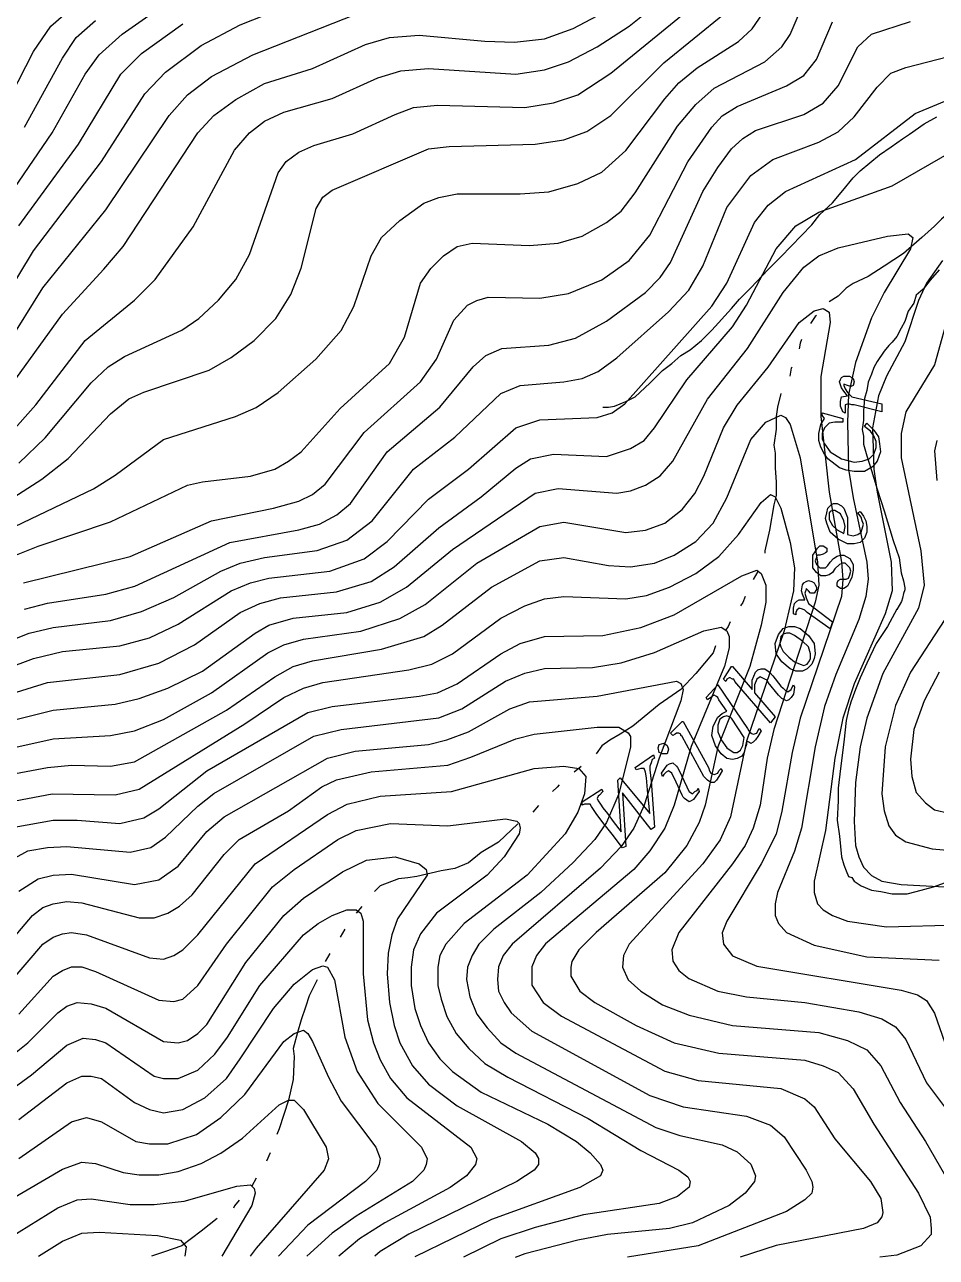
# Model space of a CAD drawing. Extents: x -4.4 to 64.9, y -5.9 to 77.3.
# Drawn here: x 12.19 to 16.38, y -0.03 to 5.64 of the extents above; entities that cross this region are included whole.
import ezdxf

# ---------------------------------------------------------------- set-up
doc = ezdxf.new("R2010")
doc.units = 0
for name, color, linetype in [('7600-7800', 7, 'CONTINUOUS'), ('7800-8000', 7, 'CONTINUOUS'), ('8000-8200', 7, 'CONTINUOUS'), ('8200-8400', 7, 'CONTINUOUS'), ('8400-8600', 7, 'CONTINUOUS'), ('8600-8800', 7, 'CONTINUOUS'), ('8800-9000', 7, 'CONTINUOUS'), ('9000-9200', 7, 'CONTINUOUS'), ('Labels', 7, 'CONTINUOUS'), ('roads', 7, 'CONTINUOUS'), ('topo', 7, 'CONTINUOUS'), ('water', 7, 'CONTINUOUS')]:
    doc.layers.add(name, color=color, linetype=linetype)

msp = doc.modelspace()

# ---------------------------------------------------------------- linework, layer by layer
at = {"layer": '7600-7800', "color": 2}
for points in [[(10.972845, -0.018507), (11.098861, 0.084593), (11.183221, 0.116224), (11.52066, 0.116224), (11.810641, 0.031875), (11.963591, 0.021318), (12.053211, 0.03714), (12.121762, 0.063492), (12.343199, 0.200584), (12.43283, 0.237482), (12.496099, 0.242748), (12.67536, 0.216395), (12.786091, 0.216395), (12.923171, 0.232217), (13.165709, 0.300757), (13.228971, 0.306023), (13.244793, 0.290201), (13.250059, 0.269113), (13.234237, 0.211114), (13.096476, -0.021354)], [(12.255421, -0.021262), (12.364326, 0.047398), (12.453957, 0.084296), (12.533048, 0.089588), (12.801937, 0.073766), (12.907389, 0.052679), (12.933741, 0.021037), (12.927709, -0.021285)]]:
    msp.add_lwpolyline(points, dxfattribs=at)
at = {"layer": '7800-8000', "color": 2}
for points in [[(12.142865, 0.753862), (12.221954, 0.811861), (12.385395, 0.948942), (12.459214, 0.98058), (12.517213, 0.975315), (12.564663, 0.959493), (12.786104, 0.806593), (12.828284, 0.796036), (12.896824, 0.796036), (12.986465, 0.832946), (13.065544, 0.906767), (13.123543, 0.985846), (13.271175, 1.223105), (13.471523, 1.455095), (13.540063, 1.507826), (13.603333, 1.544725), (13.671873, 1.571104), (13.714064, 1.571104), (13.735151, 1.555282), (13.745708, 1.518373), (13.745708, 1.275842), (13.766795, 1.06494), (13.793201, 0.959491), (13.824832, 0.880401), (13.872242, 0.796042), (13.946101, 0.706422), (14.241362, 0.4797), (14.267715, 0.426972), (14.26245, 0.400619), (14.22027, 0.347898), (14.146448, 0.295169), (13.845879, 0.131718), (13.729878, 0.05791), (13.634906, -0.021241)], [(12.163955, 0.606203), (12.385395, 0.774915), (12.453935, 0.806553), (12.496115, 0.806553), (12.543566, 0.795997), (12.696474, 0.685276), (12.765014, 0.653645), (12.828284, 0.637823), (12.917914, 0.653645), (13.018093, 0.706366), (13.118264, 0.795997), (13.181534, 0.885627), (13.334434, 1.117616), (13.429346, 1.228336), (13.513695, 1.296887), (13.561153, 1.312709), (13.58224, 1.307418), (13.613871, 1.249429), (13.661322, 0.985798), (13.719321, 0.827627), (13.814272, 0.679998), (14.014622, 0.479647), (14.040975, 0.426919), (14.03571, 0.400566), (14.025179, 0.374214), (13.972451, 0.321485), (13.714058, 0.163314), (13.603341, 0.084233), (13.488133, -0.021375)], [(12.163957, 0.426982), (12.406496, 0.595702), (12.475036, 0.616789), (12.543576, 0.595702), (12.701747, 0.506071), (12.765017, 0.495515), (12.849376, 0.495515), (12.981186, 0.537697), (13.091907, 0.616786), (13.202637, 0.722236), (13.381895, 0.964766), (13.429346, 1.001676), (13.471525, 1.017498), (13.492613, 1.001676), (13.5137, 0.964766), (13.587511, 0.801325), (13.64551, 0.690605), (13.803731, 0.479706), (13.824818, 0.426977), (13.819553, 0.400624), (13.808996, 0.374272), (13.756225, 0.32154), (13.492605, 0.121193), (13.356649, -0.021394)]]:
    msp.add_lwpolyline(points, dxfattribs=at)
at = {"layer": '8000-8200', "color": 2}
for points in [[(12.163947, 1.655626), (12.253588, 1.713623), (12.322128, 1.729498), (12.406488, 1.73479), (12.696466, 1.68735), (12.807186, 1.708516), (12.896827, 1.771778), (13.028637, 1.929946), (13.107715, 1.9985), (13.582285, 2.267396), (13.708817, 2.299014), (14.046256, 2.330658), (14.130616, 2.351824), (14.230798, 2.388734), (14.420607, 2.49417), (14.510237, 2.525814), (14.821305, 2.552273), (15.185107, 2.6208), (15.206194, 2.610216), (15.216751, 2.583758), (15.206194, 2.531053), (15.106022, 2.267422), (15.037472, 2.051258), (14.990024, 1.945821), (14.932032, 1.861446), (14.837124, 1.761274), (14.431142, 1.413294), (14.388962, 1.360563), (14.367875, 1.307831), (14.36261, 1.249835), (14.367875, 1.19713), (14.394227, 1.144398), (14.425869, 1.096932), (14.520768, 1.012583), (15.063827, 0.717334), (15.216738, 0.664603), (15.506769, 0.622428), (15.617488, 0.580227), (15.680748, 0.527522), (15.780927, 0.37462), (15.807306, 0.321888), (15.812572, 0.29543), (15.807306, 0.268971), (15.775665, 0.237327), (15.691305, 0.184622), (15.285286, 0.026454), (14.960833, -0.026251)], [(12.074309, 1.365722), (12.227209, 1.544978), (12.274667, 1.581887), (12.322117, 1.597762), (12.385387, 1.608345), (12.453927, 1.603054), (12.717548, 1.5345), (12.786088, 1.5345), (12.849358, 1.555667), (12.902087, 1.587311), (12.960089, 1.640042), (13.107708, 1.824563), (13.176258, 1.893116), (13.402967, 2.024905), (13.555917, 2.135633), (13.624457, 2.167278), (13.782628, 2.204187), (14.135889, 2.235805), (14.241339, 2.272714), (14.446957, 2.35709), (14.531317, 2.378256), (14.821297, 2.4099), (14.921479, 2.4099), (14.963659, 2.383442), (14.974216, 2.367567), (14.974216, 2.320101), (14.921487, 2.103936), (14.863485, 1.972121), (14.810767, 1.893037), (14.710585, 1.7876), (14.562956, 1.65052), (14.346786, 1.481795), (14.278245, 1.413241), (14.246617, 1.36051), (14.22553, 1.307805), (14.220265, 1.249808), (14.236087, 1.170724), (14.267718, 1.09164), (14.315165, 1.028352), (14.378435, 0.959825), (14.446975, 0.912359), (15.090217, 0.56967), (15.200937, 0.532735), (15.396068, 0.49056), (15.464566, 0.458942), (15.527875, 0.400946), (15.548962, 0.348214), (15.543697, 0.321756), (15.501517, 0.269024), (15.427706, 0.211028), (15.258937, 0.131944), (15.153487, 0.105485), (14.868777, 0.079027), (14.731696, 0.052569), (14.489155, -0.010693), (14.445158, -0.026568)], [(12.121952, 1.233722), (12.274852, 1.412977), (12.322302, 1.444621), (12.36448, 1.460496), (12.406662, 1.465788), (12.4752, 1.455204), (12.765191, 1.349741), (12.828461, 1.34445), (12.875911, 1.360325), (12.918091, 1.386783), (12.986632, 1.455337), (13.250252, 1.782203), (13.58242, 2.008924), (13.672051, 2.056391), (13.82499, 2.0933), (14.151891, 2.114467), (14.531502, 2.219903), (14.66859, 2.230486), (14.737131, 2.219903), (14.768762, 2.182994), (14.763497, 2.10391), (14.731867, 2.019561), (14.673867, 1.919363), (14.499877, 1.729577), (14.209889, 1.508121), (14.125526, 1.413215), (14.099174, 1.36051), (14.088643, 1.307779), (14.088643, 1.223429), (14.104465, 1.160141), (14.130818, 1.081057), (14.172998, 1.001973), (14.231, 0.93342), (14.304808, 0.864893), (14.410258, 0.801631), (14.779328, 0.611819), (15.021868, 0.464181), (15.195858, 0.37454), (15.238038, 0.342923), (15.248595, 0.321756), (15.24333, 0.295298), (15.190609, 0.253123), (15.106249, 0.221479), (14.758269, 0.168747), (14.536829, 0.110777), (14.378649, 0.058046), (14.207633, -0.026224)], [(12.163931, 1.091614), (12.322101, 1.265604), (12.364279, 1.292062), (12.406461, 1.307937), (12.453909, 1.307937), (12.517179, 1.286771), (12.807159, 1.154955), (12.87571, 1.149664), (12.91789, 1.160247), (12.98643, 1.223535), (13.118241, 1.413347), (13.32914, 1.676952), (13.429311, 1.756036), (13.62967, 1.893116), (13.714029, 1.935317), (13.8722, 1.966935), (14.13587, 1.956352), (14.399491, 1.987996), (14.452209, 1.977413), (14.462766, 1.966829), (14.468031, 1.945663), (14.462766, 1.919204), (14.394225, 1.813741), (14.315136, 1.729392), (14.083144, 1.555402), (14.009336, 1.460496), (13.977695, 1.386677), (13.967164, 1.307593), (13.967164, 1.223244), (13.982986, 1.117781), (14.009365, 1.038697), (14.046264, 0.959613), (14.098995, 0.885795), (14.156984, 0.827798), (14.288805, 0.732892), (14.594605, 0.585281), (14.726415, 0.506197), (14.789685, 0.453465), (14.837135, 0.400734), (14.847666, 0.374276), (14.837135, 0.347817), (14.742235, 0.295112), (14.336255, 0.147475), (13.983505, -0.024266)]]:
    msp.add_lwpolyline(points, dxfattribs=at)
at = {"layer": '8200-8400', "color": 2}
for points in [[(11.963591, 2.277224), (12.322123, 2.356316), (12.58574, 2.372138), (12.69646, 2.393225), (12.82827, 2.445946), (13.049711, 2.567215), (13.308061, 2.751744), (13.381882, 2.788656), (13.471552, 2.815008), (13.735172, 2.851918), (13.914441, 2.909906), (14.030431, 2.973176), (14.267702, 3.162988), (14.557682, 3.331708), (14.6684, 3.352795), (14.95311, 3.305345), (15.04274, 3.315875), (15.132381, 3.347514), (15.21146, 3.410784), (15.269462, 3.484594), (15.311681, 3.563684), (15.401322, 3.785124), (15.464542, 3.890574), (15.606941, 4.064564), (15.749302, 4.270193), (15.81784, 4.322914), (15.860022, 4.333444), (15.886375, 4.317622), (15.89164, 4.270172), (15.84946, 4.022363), (15.84946, 3.837832), (15.88637, 3.489844), (15.944361, 3.168222), (15.949626, 3.089143), (15.944361, 3.010054), (15.754559, 2.451172), (15.71765, 2.293004), (15.6702, 2.024102), (15.643821, 1.918653), (15.57528, 1.781572), (15.41711, 1.517952), (15.396023, 1.465223), (15.401288, 1.412502), (15.443468, 1.359773), (15.554188, 1.312323), (16.218517, 1.201603), (16.292328, 1.180516), (16.334508, 1.154163), (16.371417, 1.096164), (16.418867, 0.959083)], [(12.100672, 2.188028), (12.295752, 2.224926), (12.406472, 2.235457), (12.58574, 2.230192), (12.69646, 2.251279), (13.118262, 2.488539), (13.339702, 2.641449), (13.424062, 2.6889), (13.513692, 2.715252), (13.830081, 2.767971), (14.025161, 2.825972), (14.109521, 2.878691), (14.336242, 3.052691), (14.557682, 3.173952), (14.6684, 3.189775), (14.874031, 3.152865), (14.9742, 3.1476), (15.08492, 3.163422), (15.174561, 3.200331), (15.274732, 3.263593), (15.353822, 3.347961), (15.417131, 3.463952), (15.527851, 3.732853), (15.596392, 3.811932), (15.66494, 3.843573), (15.686027, 3.833016), (15.707114, 3.801388), (15.754562, 3.648488), (15.833654, 3.168687), (15.838919, 3.063238), (15.823097, 2.984156), (15.633288, 2.398906), (15.601659, 2.267096), (15.570018, 2.050926), (15.538387, 1.945476), (15.501478, 1.866398), (15.443489, 1.782038), (15.195638, 1.465686), (15.163999, 1.386607), (15.169264, 1.333876), (15.195643, 1.291696), (15.243093, 1.254787), (15.374904, 1.196798), (15.506764, 1.170419), (15.775652, 1.144067), (16.023463, 1.101887), (16.128903, 1.070248), (16.192172, 1.033346), (16.239633, 0.975347), (16.334534, 0.774997), (16.476893, 0.585187)], [(12.090154, 2.061493), (12.316865, 2.103673), (12.606854, 2.098382), (12.717574, 2.124761), (13.202645, 2.42528), (13.381903, 2.546549), (13.471584, 2.588729), (13.561214, 2.615081), (13.956644, 2.67308), (14.062094, 2.699433), (14.156995, 2.746894), (14.378443, 2.910335), (14.489163, 2.968334), (14.578794, 2.999962), (14.668424, 3.010519), (14.953134, 2.999962), (15.048045, 3.015785), (15.153495, 3.052694), (15.274754, 3.115964), (15.380203, 3.195042), (15.469884, 3.295224), (15.575333, 3.442854), (15.617513, 3.479763), (15.638601, 3.469206), (15.66498, 3.416485), (15.707159, 3.258307), (15.728247, 3.142316), (15.722981, 3.036867), (15.680799, 2.852336), (15.506809, 2.346174), (15.43299, 1.998194), (15.38554, 1.892745), (15.306451, 1.782025), (14.968969, 1.412955), (14.942617, 1.360226), (14.937352, 1.307505), (14.963704, 1.249506), (15.021703, 1.196785), (15.121883, 1.133515), (15.243144, 1.086057), (15.443542, 1.038606), (15.838972, 1.006975), (15.970782, 0.970066), (16.060423, 0.927886), (16.123693, 0.854075), (16.213323, 0.685356), (16.329314, 0.506085), (16.529672, 0.158105)], [(12.142854, 1.950755), (12.322123, 1.982394), (12.432843, 1.982394), (12.627923, 1.966571), (12.738643, 1.992924), (12.807183, 2.035104), (13.028624, 2.209094), (13.492642, 2.477992), (13.603373, 2.504345), (14.004074, 2.551795), (14.088433, 2.567617), (14.178064, 2.609797), (14.378414, 2.746878), (14.468052, 2.794339), (14.578772, 2.825967), (14.847674, 2.831232), (15.021653, 2.868142), (15.174564, 2.926141), (15.485674, 3.105402), (15.554214, 3.131754), (15.575302, 3.115932), (15.596389, 3.063201), (15.596389, 2.984122), (15.575302, 2.878672), (15.522573, 2.68886), (15.374904, 2.31979), (15.316952, 2.050891), (15.290546, 1.971802), (15.232545, 1.86636), (15.132376, 1.739821), (14.816024, 1.465652), (14.736935, 1.386562), (14.705304, 1.333842), (14.700039, 1.307463), (14.700039, 1.265293), (14.742219, 1.196753), (14.81077, 1.144024), (15.000568, 1.038574), (15.174569, 0.959483), (15.380187, 0.912032), (15.775668, 0.880393), (15.860028, 0.854041), (15.928568, 0.822413), (15.997108, 0.748602), (16.09202, 0.58515), (16.297638, 0.268801), (16.350359, 0.158081), (16.355624, 0.105363), (16.355624, 0.078984), (16.308174, 0.026263), (16.197453, -0.015917), (16.120452, -0.026289)]]:
    msp.add_lwpolyline(points, dxfattribs=at)
at = {"layer": '8400-8600', "color": 2}
for points in [[(12.190342, 2.95272), (12.295794, 2.979178), (12.564693, 3.021353), (12.696503, 3.058262), (13.134113, 3.258631), (13.450462, 3.316628), (13.545413, 3.343086), (13.624492, 3.38526), (13.687764, 3.437992), (13.856484, 3.675244), (14.099014, 3.880878), (14.251922, 4.065398), (14.309913, 4.11813), (14.383732, 4.149774), (14.599902, 4.165649), (14.721163, 4.197267), (14.863522, 4.276351), (15.042783, 4.408166), (15.111323, 4.47672), (15.158784, 4.545247), (15.306453, 4.872139), (15.374954, 4.982868), (15.438263, 5.067217), (15.490982, 5.114683), (15.548984, 5.151619), (15.770424, 5.225411), (15.860062, 5.278169), (15.928602, 5.3572), (16.018233, 5.536508), (16.081502, 5.594478), (16.260763, 5.652501)], [(11.520641, 2.567592), (12.211371, 2.841753), (12.322091, 2.868212), (12.585711, 2.899856), (12.72807, 2.94203), (12.875702, 3.005292), (13.091872, 3.126577), (13.181502, 3.163487), (13.292223, 3.189945), (13.53475, 3.221563), (13.671881, 3.269029), (13.787882, 3.358643), (13.977681, 3.595922), (14.167491, 3.743559), (14.37839, 3.943902), (14.46802, 3.980811), (14.668381, 3.996686), (14.752731, 4.012561), (14.826552, 4.044179), (14.910912, 4.107467), (15.148172, 4.31834), (15.243072, 4.418538), (15.306382, 4.529239), (15.417113, 4.798188), (15.52783, 4.945773), (15.628001, 5.019618), (15.838901, 5.098676), (15.928531, 5.146115), (16.002352, 5.214669), (16.107802, 5.35175), (16.171072, 5.415064), (16.239612, 5.441523), (16.482143, 5.504758)], [(11.837062, 2.577911), (12.232492, 2.725548), (12.364302, 2.757166), (12.627931, 2.783624), (12.765011, 2.820534), (12.896821, 2.883796), (13.139352, 3.036698), (13.228993, 3.073608), (13.313352, 3.094774), (13.592832, 3.126419), (13.751013, 3.184415), (13.856452, 3.263499), (14.046261, 3.458576), (14.230803, 3.595657), (14.446962, 3.785469), (14.557693, 3.822379), (14.821311, 3.832962), (14.889851, 3.854129), (14.947853, 3.896303), (15.348562, 4.344481), (15.417142, 4.449917), (15.543681, 4.72937), (15.606951, 4.808454), (15.686043, 4.871716), (16.007663, 5.019354), (16.281821, 5.230253), (16.724713, 5.414773)], [(11.921428, 2.498774), (12.295768, 2.614794), (12.627937, 2.651703), (12.807197, 2.704408), (12.970638, 2.788784), (13.181538, 2.936395), (13.271168, 2.978596), (13.366077, 3.005054), (13.624466, 3.031513), (13.782647, 3.078952), (13.888086, 3.147506), (14.093718, 3.326761), (14.288798, 3.469107), (14.446969, 3.600922), (14.515509, 3.643097), (14.620959, 3.664264), (14.863497, 3.65368), (14.974217, 3.69059), (15.037487, 3.727499), (15.084937, 3.785496), (15.232567, 4.006952), (15.443508, 4.249469), (15.506778, 4.349667), (15.643856, 4.608006), (15.733497, 4.713469), (15.838936, 4.776784), (16.176378, 4.898042), (16.461088, 5.061449)], [(16.40837, 4.55538), (16.334558, 4.449917), (16.29765, 4.37086), (16.23438, 4.181021), (16.15002, 4.022853), (16.11311, 3.933239), (16.086758, 3.785601), (16.092023, 3.595789), (16.107845, 3.490353), (16.171115, 3.168725), (16.176381, 3.03691), (16.14474, 2.931447), (16.00238, 2.609846), (15.94966, 2.451678), (15.91275, 2.267131), (15.870571, 1.934973), (15.817849, 1.702987), (15.817849, 1.650255), (15.833672, 1.597524), (15.860024, 1.571065), (15.902204, 1.544607), (15.970742, 1.518149), (16.150002, 1.49169), (16.482174, 1.502274)], [(16.445258, 4.34419), (16.371446, 4.07532), (16.239637, 3.859129), (16.218549, 3.758958), (16.218549, 3.64823), (16.30819, 3.221166), (16.324012, 3.062998), (16.29766, 2.957561), (16.134222, 2.657021), (16.0604, 2.451387), (16.028761, 2.319572), (16.007674, 2.156139), (16.002409, 1.976883), (16.007674, 1.866155), (16.023469, 1.813424), (16.044557, 1.765958), (16.081465, 1.729075), (16.128917, 1.702616), (16.218547, 1.686741), (16.418907, 1.676158)], [(16.381982, 3.728081), (16.371451, 3.680615), (16.381982, 3.543534)], [(16.418891, 2.905571), (16.260713, 2.663027), (16.192172, 2.510125), (16.144722, 2.320339), (16.1289, 2.104148), (16.139457, 2.025064), (16.160544, 1.956537), (16.192175, 1.914362), (16.239625, 1.882718), (16.360895, 1.851074), (16.724694, 1.81943)], [(16.392583, 2.663186), (16.324042, 2.531344), (16.276581, 2.399555), (16.260759, 2.262475), (16.266051, 2.183364), (16.287138, 2.109572), (16.329318, 2.062106), (16.371509, 2.030461), (16.503308, 1.998844)]]:
    msp.add_lwpolyline(points, dxfattribs=at)
at = {"layer": '8600-8800', "color": 2}
for points in [[(11.699915, 3.021013), (12.253577, 3.242453), (12.585735, 3.353173), (12.938996, 3.521893), (13.007536, 3.537715), (13.228977, 3.56412), (13.339697, 3.595709), (13.402967, 3.632618), (13.461006, 3.67484), (13.640266, 3.875149), (13.866985, 4.08082), (13.935525, 4.202089), (14.009347, 4.4499), (14.056797, 4.51839), (14.114796, 4.576429), (14.178066, 4.618609), (14.246606, 4.634378), (14.510227, 4.623901), (14.642037, 4.634378), (14.752757, 4.66607), (14.863475, 4.729329), (14.932025, 4.782058), (14.995285, 4.866421), (15.190375, 5.172218), (15.274735, 5.2724), (15.359087, 5.346208), (15.591116, 5.46748), (15.670205, 5.53602), (15.707117, 5.594009), (15.775655, 5.75219)], [(12.163963, 3.623165), (12.285224, 3.739155), (12.496173, 3.992235), (12.575252, 4.066045), (12.649073, 4.113496), (12.912694, 4.234765), (12.991783, 4.287486), (13.081413, 4.371846), (13.160502, 4.466754), (13.223772, 4.582745), (13.355572, 4.957085), (13.392484, 5.009817), (13.450483, 5.051997), (13.519023, 5.083625), (13.698292, 5.136356), (13.893364, 5.225987), (13.977724, 5.257615), (14.088452, 5.268172), (14.489203, 5.257615), (14.621013, 5.278702), (14.731733, 5.315612), (14.884633, 5.415794), (15.290613, 5.747954)], [(12.000487, 3.262961), (12.506646, 3.505491), (12.606817, 3.568811), (12.828265, 3.732213), (13.160426, 3.837702), (13.255327, 3.879832), (13.355506, 3.948422), (13.529496, 4.101322), (13.645537, 4.233143), (13.703536, 4.343863), (13.782615, 4.575842), (13.830076, 4.660202), (13.914425, 4.739291), (14.025145, 4.818383), (14.093696, 4.844735), (14.178056, 4.860557), (14.468036, 4.860557), (14.599857, 4.871088), (14.731657, 4.907997), (14.842387, 4.960718), (14.953105, 5.060897), (15.132365, 5.29816), (15.195635, 5.371979), (15.279995, 5.440519), (15.469847, 5.56178), (15.533116, 5.619779), (15.580567, 5.68832)], [(12.037399, 3.401722), (12.269378, 3.549351), (12.390647, 3.644252), (12.585727, 3.84987), (12.670087, 3.918411), (12.738627, 3.950052), (13.039157, 4.050231), (13.139378, 4.10822), (13.244828, 4.187312), (13.345007, 4.287491), (13.413547, 4.398211), (13.460998, 4.51948), (13.529549, 4.793642), (13.561177, 4.846371), (13.603357, 4.878001), (14.046238, 5.067811), (14.141149, 5.078368), (14.536577, 5.088898), (14.668387, 5.109985), (14.773839, 5.146897), (14.884567, 5.220706), (15.127097, 5.463236), (15.406577, 5.689957)]]:
    msp.add_lwpolyline(points, dxfattribs=at)
at = {"layer": '8800-9000', "color": 2}
for points in [[(12.032049, 4.271608), (12.23245, 4.598498), (12.543518, 5.009748), (12.743879, 5.320869), (12.83878, 5.421048), (13.002229, 5.542309), (13.181489, 5.637218), (13.60328, 5.80593)], [(12.111221, 4.166164), (12.27467, 4.429784), (12.56465, 4.788313), (12.854679, 5.220653), (12.939041, 5.315553), (13.049758, 5.399953), (13.239571, 5.500092), (13.70882, 5.684674)], [(12.111236, 3.955323), (12.364318, 4.308573), (12.554128, 4.514202), (12.643758, 4.619654), (12.986507, 5.141624), (13.060329, 5.220714), (13.160497, 5.294564), (13.292307, 5.368343), (13.513758, 5.436923), (13.756289, 5.547643), (13.867009, 5.579282), (14.004097, 5.589813), (14.304627, 5.56346), (14.441708, 5.558195), (14.578788, 5.574017), (14.710606, 5.621425), (14.821369, 5.679467)], [(12.163918, 4.714677), (12.438087, 5.089028), (12.633167, 5.410647), (12.728078, 5.505559), (12.917927, 5.642637)]]:
    msp.add_lwpolyline(points, dxfattribs=at)
at = {"layer": '9000-9200', "color": 2}
for points in [[(12.053197, 5.167977), (12.232469, 5.515957), (12.311547, 5.631945), (12.427548, 5.732127)], [(12.190318, 5.168059), (12.364308, 5.484397), (12.427578, 5.579309), (12.517208, 5.658398)]]:
    msp.add_lwpolyline(points, dxfattribs=at)
at = {"layer": 'Labels', "color": 6}
for points in [[(16.002358, 3.996474), (15.997093, 3.980599), (15.986536, 3.975308), (15.970714, 3.980599), (15.954892, 3.985891), (15.954892, 3.980599), (15.960157, 3.964724), (15.970687, 3.948849), (15.991775, 3.927683), (16.128853, 3.896039), (16.128853, 3.859129), (16.002324, 3.890773), (15.991767, 3.890773), (15.975945, 3.896065), (15.960123, 3.890773), (15.960123, 3.874898), (15.960123, 3.864315), (15.960123, 3.853732), (15.949566, 3.859023), (15.939035, 3.885482), (15.939035, 3.906648), (15.9443, 3.927815), (15.970653, 3.933107), (15.954831, 3.954273), (15.9443, 3.970148), (15.93377, 3.996607), (15.939035, 4.00719), (15.9443, 4.017773), (15.954831, 4.023065), (15.970653, 4.023065), (15.981183, 4.023065), (15.99174, 4.017773), (15.997005, 4.012482)], [(15.944358, 3.643203), (16.002358, 3.627328), (16.039259, 3.632619), (16.070898, 3.643203), (16.091985, 3.664369), (16.102516, 3.696014), (16.102516, 3.722472), (16.091985, 3.74893), (16.076163, 3.770097), (16.049811, 3.791264), (16.060341, 3.807139), (16.09198, 3.775494), (16.113068, 3.74385), (16.118333, 3.712233), (16.123598, 3.675323), (16.107776, 3.633122), (16.086689, 3.606664), (16.04978, 3.585497), (16.002329, 3.585497), (15.96542, 3.590789), (15.933791, 3.601372), (15.881059, 3.643547), (15.865237, 3.664713), (15.849415, 3.696358), (15.838858, 3.727975), (15.838858, 3.759619), (15.849415, 3.801794), (15.865237, 3.828252), (15.854707, 3.844127), (15.854707, 3.854711), (15.949618, 3.828252), (15.949618, 3.812377), (15.944353, 3.812377), (15.912712, 3.812377), (15.886359, 3.807086), (15.865272, 3.785919), (15.854715, 3.759461), (15.854715, 3.733002), (15.865272, 3.711836), (15.891625, 3.674926)], [(15.954897, 3.416481), (15.970719, 3.374307), (15.970719, 3.337397), (15.970719, 3.295223), (15.997072, 3.289931), (16.018159, 3.295223), (16.033981, 3.305806), (16.039246, 3.321681), (16.044511, 3.342848), (16.039246, 3.358723), (16.033981, 3.374598), (16.018159, 3.395764), (16.028716, 3.401056), (16.044538, 3.379889), (16.055068, 3.358723), (16.060333, 3.332264), (16.060333, 3.305806), (16.049803, 3.279348), (16.028716, 3.258181), (16.002337, 3.252889), (15.970709, 3.252889), (15.928529, 3.274056), (15.891617, 3.3057), (15.875795, 3.347875), (15.87053, 3.369041), (15.875795, 3.3955), (15.88106, 3.416666), (15.896882, 3.432541), (15.907413, 3.437833), (15.923235, 3.437833), (15.944322, 3.42725)], [(15.923268, 3.31631), (15.954897, 3.300435), (15.960162, 3.332079), (15.954897, 3.358538), (15.939075, 3.390182), (15.912696, 3.406057), (15.902166, 3.406057), (15.891635, 3.400765), (15.88637, 3.395473), (15.88637, 3.38489), (15.88637, 3.363723), (15.902192, 3.337265)], [(15.828368, 3.158142), (15.84419, 3.142267), (15.860012, 3.142267), (15.870543, 3.142267), (15.881099, 3.15285), (15.891656, 3.168725), (15.907478, 3.1846), (15.9233, 3.195184), (15.939123, 3.200475), (15.954945, 3.200475), (15.981297, 3.1846), (15.997119, 3.158142), (15.997119, 3.131684), (15.991854, 3.100066), (15.981297, 3.078899), (15.970767, 3.057733), (15.954945, 3.047149), (15.939123, 3.047149), (15.9233, 3.057733), (15.9233, 3.073608), (15.928566, 3.084191), (15.939123, 3.089483), (15.954945, 3.089483), (15.965502, 3.089483), (15.976032, 3.094774), (15.981297, 3.110649), (15.986562, 3.126524), (15.981297, 3.142399), (15.970767, 3.152983), (15.96021, 3.163566), (15.949679, 3.163566), (15.933857, 3.158274), (15.91277, 3.137108), (15.90224, 3.121233), (15.886418, 3.110649), (15.870595, 3.105358), (15.849508, 3.105358), (15.828421, 3.121233), (15.812599, 3.142399), (15.812599, 3.168858), (15.812599, 3.200475), (15.823156, 3.21635), (15.833713, 3.232225), (15.844243, 3.242809), (15.860065, 3.242809), (15.875887, 3.232225), (15.875887, 3.21635), (15.870595, 3.211059), (15.860065, 3.205767), (15.844243, 3.200475), (15.833713, 3.200475), (15.828447, 3.195184), (15.828447, 3.189892), (15.823182, 3.174017)], [(15.828368, 3.052706), (15.828368, 3.042122), (15.817811, 3.026247), (15.801989, 3.026247), (15.791459, 3.036831), (15.780902, 3.047414), (15.780902, 3.042122), (15.775637, 3.026247), (15.780902, 3.005081), (15.791459, 2.978622), (15.902179, 2.894247), (15.891648, 2.862629), (15.786198, 2.936421), (15.775641, 2.947005), (15.765084, 2.952296), (15.749262, 2.957588), (15.738705, 2.947005), (15.73344, 2.936421), (15.73344, 2.925838), (15.722883, 2.93113), (15.722883, 2.957588), (15.728175, 2.978755), (15.738705, 2.989338), (15.749262, 2.99463), (15.770349, 2.99463), (15.775641, 2.99463), (15.765084, 3.021088), (15.759819, 3.036963), (15.765084, 3.063421), (15.770349, 3.074005), (15.78088, 3.079296), (15.791437, 3.084588), (15.807259, 3.079296), (15.817789, 3.074005), (15.823054, 3.063421)], [(15.754549, 2.862894), (15.791458, 2.831249), (15.817811, 2.79434), (15.823076, 2.746874), (15.817811, 2.725707), (15.80728, 2.699249), (15.786193, 2.678082), (15.765106, 2.667499), (15.733477, 2.667499), (15.707125, 2.678082), (15.670215, 2.709726), (15.643863, 2.746636), (15.638598, 2.794102), (15.65442, 2.836276), (15.675507, 2.862735), (15.70186, 2.873318), (15.728212, 2.873318)], [(15.754549, 2.699434), (15.770371, 2.694142), (15.786193, 2.699434), (15.796724, 2.715309), (15.801989, 2.725892), (15.801989, 2.747059), (15.791432, 2.778703), (15.765079, 2.805161), (15.728181, 2.83162), (15.707094, 2.842203), (15.691272, 2.842203), (15.67545, 2.836911), (15.664893, 2.826328), (15.659628, 2.794684), (15.664893, 2.778809), (15.67545, 2.757642), (15.701802, 2.731184), (15.728181, 2.710017)], [(15.443478, 2.688904), (15.533109, 2.583441), (15.533109, 2.625615), (15.548931, 2.662525), (15.559462, 2.673108), (15.575284, 2.6784), (15.591106, 2.6784), (15.606928, 2.667816), (15.612193, 2.662525), (15.628015, 2.64665), (15.664916, 2.59921), (15.675473, 2.588626), (15.68603, 2.578043), (15.696561, 2.572751), (15.712383, 2.583335), (15.717648, 2.593918), (15.722913, 2.604501), (15.728178, 2.593918), (15.722913, 2.562274), (15.712356, 2.546399), (15.701826, 2.535816), (15.691269, 2.530524), (15.670182, 2.541107), (15.66489, 2.546399), (15.654359, 2.556982), (15.60691, 2.615005), (15.601644, 2.625589), (15.591088, 2.63088), (15.57, 2.641464), (15.554178, 2.63088), (15.543648, 2.604422), (15.543648, 2.567513), (15.638549, 2.456785), (15.617461, 2.430326), (15.454021, 2.620138), (15.448755, 2.630722), (15.44349, 2.630722), (15.432933, 2.636013), (15.427668, 2.636013), (15.417111, 2.630722), (15.411846, 2.620138), (15.401316, 2.630722), (15.438214, 2.688718)], [(15.374927, 2.604528), (15.512019, 2.404185), (15.517284, 2.393602), (15.527815, 2.383019), (15.538371, 2.377727), (15.554194, 2.383019), (15.559485, 2.393602), (15.56475, 2.404185), (15.575281, 2.393602), (15.559459, 2.367144), (15.548902, 2.351269), (15.538345, 2.340685), (15.527815, 2.335394), (15.517284, 2.340685), (15.506727, 2.345977), (15.506727, 2.330102), (15.501462, 2.314227), (15.496197, 2.29306), (15.48564, 2.277185), (15.464553, 2.266602), (15.443465, 2.26131), (15.417113, 2.266602), (15.39076, 2.287769), (15.364408, 2.324678), (15.348586, 2.372118), (15.353851, 2.414293), (15.374938, 2.456494), (15.396026, 2.472369), (15.417113, 2.482952), (15.380203, 2.535657), (15.374938, 2.54624), (15.369673, 2.551532), (15.359142, 2.556824), (15.348585, 2.551532), (15.34332, 2.54624), (15.327498, 2.535657), (15.322233, 2.54624)], [(15.432927, 2.304014), (15.448749, 2.293431), (15.464571, 2.293431), (15.480367, 2.304014), (15.490924, 2.325181), (15.496189, 2.36209), (15.438197, 2.451705), (15.42764, 2.456996), (15.41711, 2.462288), (15.401288, 2.456996), (15.385466, 2.446413), (15.374909, 2.419955), (15.374909, 2.38831), (15.390731, 2.351401), (15.417083, 2.314492)], [(15.216757, 2.435803), (15.332748, 2.22493), (15.338013, 2.209055), (15.343279, 2.198472), (15.359101, 2.19318), (15.374923, 2.198472), (15.380188, 2.209055), (15.390745, 2.219639), (15.39601, 2.209055), (15.380188, 2.182597), (15.369657, 2.166722), (15.359101, 2.156139), (15.343279, 2.156139), (15.327456, 2.166722), (15.322191, 2.172014), (15.311634, 2.182597), (15.211465, 2.367117), (15.206174, 2.372409), (15.206174, 2.377701), (15.195643, 2.382992), (15.185113, 2.382992), (15.179848, 2.377701), (15.169291, 2.372409), (15.158734, 2.382992), (15.211465, 2.435724)], [(15.142949, 2.288192), (15.121809, 2.288192), (15.105987, 2.293484), (15.100721, 2.31465), (15.105987, 2.330525), (15.127074, 2.335817), (15.142923, 2.325234), (15.148188, 2.309359)], [(15.063857, 2.230195), (15.063857, 2.21432), (15.069122, 2.161589), (15.074388, 2.098327), (15.084944, 1.95069), (15.069122, 1.940106), (14.937262, 2.108831), (14.953084, 1.861022), (14.937262, 1.855731), (14.889822, 1.919019), (14.847634, 1.971724), (14.816003, 2.013925), (14.794916, 2.045543), (14.789651, 2.056126), (14.77912, 2.056126), (14.763298, 2.056126), (14.752741, 2.050834), (14.752741, 2.066709), (14.842383, 2.124706), (14.847648, 2.114123), (14.831826, 2.098248), (14.82656, 2.092956), (14.821295, 2.082373), (14.82656, 2.071789), (14.837091, 2.055914), (14.847648, 2.040039), (14.868735, 2.013581), (14.895088, 1.976672), (14.931988, 1.929232), (14.916166, 2.166484), (14.926697, 2.177067), (15.063825, 2.013634), (15.05856, 2.061074), (15.053294, 2.103248), (15.048029, 2.177067), (15.042711, 2.203525), (15.037446, 2.2194), (15.021624, 2.2194), (15.000536, 2.214109), (14.995271, 2.224692), (15.079671, 2.282689), (15.084936, 2.266814), (15.074406, 2.261522), (15.069141, 2.245647)], [(15.195667, 2.214373), (15.232579, 2.135289), (15.237844, 2.124706), (15.243109, 2.114123), (15.258931, 2.103539), (15.269462, 2.114123), (15.279992, 2.119414), (15.285258, 2.129998), (15.290549, 2.114123), (15.274727, 2.092956), (15.26417, 2.077081), (15.25364, 2.071789), (15.243109, 2.066498), (15.222022, 2.082373), (15.216757, 2.087664), (15.211492, 2.098248), (15.174582, 2.177332), (15.169317, 2.187915), (15.164051, 2.198498), (15.148229, 2.209082), (15.137699, 2.20379), (15.127116, 2.193207), (15.12185, 2.182623), (15.116585, 2.198498), (15.132407, 2.219665), (15.142991, 2.23554), (15.153547, 2.240832), (15.169369, 2.246123), (15.185192, 2.230248), (15.190457, 2.224957)]]:
    msp.add_lwpolyline(points, close=True, dxfattribs=at)
at = {"layer": 'roads', "color": 7}
for points in [[(14.847658, 3.880455), (14.874037, 3.880455), (14.90039, 3.885746), (14.95311, 3.906913), (14.995291, 3.92808), (15.063841, 3.991368), (15.12183, 4.049338), (15.164011, 4.080982), (15.206189, 4.117892), (15.24837, 4.14435), (15.30109, 4.186525), (15.348551, 4.233991), (15.438182, 4.334162), (15.47508, 4.376337), (15.527812, 4.429068), (15.606901, 4.513417), (15.66489, 4.571414), (15.807292, 4.719051), (15.844201, 4.766491), (15.9022, 4.819223), (15.949651, 4.877219), (15.9971, 4.935216), (16.028732, 4.96686), (16.118371, 5.040653), (16.17109, 5.077562), (16.22382, 5.114471), (16.25545, 5.135638), (16.323991, 5.183104), (16.381991, 5.214722)], [(16.392536, 4.512068), (16.350356, 4.464628), (16.318715, 4.422454), (16.287086, 4.395995), (16.276529, 4.359086), (16.250176, 4.322176), (16.234354, 4.27471), (16.218559, 4.243093), (16.197471, 4.206183), (16.176384, 4.179725), (16.160562, 4.16385), (16.139475, 4.137391), (16.107843, 4.089925), (16.092021, 4.063467), (16.081464, 4.031849), (16.065669, 3.99494), (16.060377, 3.95803), (16.049847, 3.921095), (16.044582, 3.863124), (16.044582, 3.82095), (16.039316, 3.778749), (16.044582, 3.747105), (16.044582, 3.710222), (16.060404, 3.65749), (16.081491, 3.588937), (16.107843, 3.504588), (16.139483, 3.404416), (16.181662, 3.267336), (16.208015, 3.188252), (16.218545, 3.119698), (16.229102, 3.082789), (16.234367, 3.051145), (16.234367, 3.040561), (16.229102, 3.024686), (16.223837, 3.00352), (16.218572, 2.987645), (16.197484, 2.950735)], [(16.197438, 2.952508), (16.155258, 2.873424)], [(16.155258, 2.873424), (16.102537, 2.79434), (16.060357, 2.704699), (16.028718, 2.636172), (16.007631, 2.583441), (15.986543, 2.525444), (15.976013, 2.488535), (15.965456, 2.441095), (15.954926, 2.340924), (15.939104, 2.219639), (15.928573, 2.129998), (15.928573, 2.072028), (15.923308, 1.982387), (15.933865, 1.908568), (15.93913, 1.861128), (15.944395, 1.813662), (15.954926, 1.776753), (15.965482, 1.750294), (15.976039, 1.723836), (15.991861, 1.718544), (16.002418, 1.702669), (16.034048, 1.681503), (16.081507, 1.660336), (16.123687, 1.655044), (16.176408, 1.644461), (16.244948, 1.644461), (16.287128, 1.655044), (16.366217, 1.676211), (16.455847, 1.707855)]]:
    msp.add_lwpolyline(points, dxfattribs=at)
at = {"layer": 'topo', "color": 2}
for points in [[(12.079703, 4.793634), (12.316963, 5.141614), (12.469863, 5.410515), (12.533133, 5.500143), (12.638583, 5.595043), (12.960202, 5.821765)], [(12.121772, 3.754964), (12.243044, 3.892045), (12.469752, 4.187304), (12.696474, 4.371846), (12.791372, 4.466744), (12.965412, 4.709274), (13.155224, 5.062535), (13.223762, 5.141614), (13.292302, 5.194345), (13.381932, 5.236525), (13.603373, 5.299784), (13.814272, 5.394746), (13.919724, 5.426324), (14.046264, 5.436881), (14.446973, 5.410528), (14.578823, 5.431616), (14.689553, 5.468525), (14.821364, 5.537065), (14.968982, 5.631966), (15.106074, 5.742686)], [(12.185037, 3.073808), (12.675376, 3.195077), (13.049716, 3.358528), (13.334437, 3.416517), (13.450428, 3.448156), (13.513697, 3.479787), (13.571736, 3.527237), (13.751007, 3.764508), (14.009357, 3.996487), (14.083165, 4.101939), (14.162257, 4.281207), (14.225527, 4.349748), (14.267707, 4.370835), (14.320425, 4.386657), (14.557688, 4.381392), (14.689495, 4.402479), (14.842398, 4.465749), (14.968938, 4.555379), (15.063836, 4.671378), (15.237826, 5.008809), (15.348556, 5.166987), (15.396046, 5.219708), (15.464547, 5.261888), (15.691306, 5.356789), (15.770397, 5.404287), (15.828386, 5.478058), (15.902208, 5.652088)], [(11.921395, 2.388624), (12.322096, 2.488803), (12.606804, 2.515156), (12.717524, 2.541535), (12.849345, 2.588983), (13.007515, 2.668074), (13.250053, 2.842064), (13.313315, 2.878963), (13.424035, 2.910605), (13.671884, 2.936957), (13.824784, 2.984408), (13.946056, 3.052948), (14.156955, 3.226938), (14.536574, 3.485288), (14.642024, 3.506375), (14.910914, 3.485288), (14.974184, 3.495845), (15.042725, 3.522197), (15.111265, 3.564377), (15.169264, 3.632917), (15.327435, 3.917627), (15.512016, 4.149619), (15.675465, 4.407969), (15.770366, 4.523968), (15.838903, 4.576689), (15.928544, 4.613598), (16.155255, 4.666319), (16.250164, 4.676876), (16.271251, 4.661054), (16.260721, 4.608322), (16.139459, 4.407974), (16.08146, 4.291984), (16.007641, 4.086352), (15.97601, 3.938723), (15.970745, 3.812183), (15.97601, 3.596013), (15.997098, 3.464203), (16.060368, 3.168955), (16.065633, 3.089863), (16.055076, 3.010773), (16.023445, 2.905324), (15.917995, 2.652252), (15.865274, 2.504623), (15.823095, 2.320084), (15.759825, 1.945743), (15.728186, 1.840294), (15.649094, 1.650484), (15.638564, 1.597763), (15.638564, 1.545035), (15.654386, 1.508123), (15.691295, 1.465943), (15.817835, 1.407954), (16.060365, 1.355223), (16.392536, 1.3394)], [(12.148111, 1.809343), (12.206111, 1.840984), (12.295741, 1.856806), (12.385371, 1.862072), (12.675352, 1.835693), (12.770263, 1.85678), (12.838801, 1.904241), (12.986433, 2.046589), (13.060241, 2.104589), (13.518952, 2.368209), (13.645531, 2.39984), (14.093693, 2.452569), (14.199132, 2.494749), (14.399493, 2.621291), (14.489121, 2.65819), (14.578751, 2.679277), (14.800202, 2.684542), (14.932012, 2.705629), (15.084912, 2.753077), (15.311671, 2.853259), (15.390763, 2.869081), (15.417115, 2.853259), (15.427646, 2.826906), (15.427646, 2.774175), (15.406558, 2.689815), (15.253608, 2.320745), (15.174529, 2.051847), (15.132349, 1.946408), (15.063809, 1.840958), (14.989988, 1.756595), (14.584019, 1.413886), (14.541839, 1.361157), (14.520752, 1.308436), (14.520752, 1.224077), (14.573483, 1.144987), (14.657843, 1.081717), (15.132363, 0.828636), (15.285263, 0.786466), (15.664921, 0.749557), (15.775642, 0.702107), (15.817821, 0.665197), (15.912722, 0.517568), (16.076171, 0.322488), (16.123632, 0.243396), (16.134163, 0.180126), (16.128897, 0.159039), (16.10781, 0.13266), (16.04454, 0.106307), (15.643829, 0.027215), (15.477988, -0.026432)], [(12.12178, 0.891154), (12.20614, 0.959694), (12.34322, 1.096772), (12.3854, 1.128414), (12.432851, 1.144236), (12.496121, 1.138971), (12.564661, 1.117883), (12.828292, 0.964983), (12.896832, 0.959718), (12.939012, 0.970275), (12.986462, 1.001906), (13.028642, 1.044086), (13.2079, 1.328796), (13.38189, 1.544966), (13.47152, 1.624055), (13.650791, 1.745314), (13.761511, 1.798045), (13.893372, 1.813867), (14.004092, 1.782228), (14.03572, 1.755876), (14.040986, 1.729523), (13.903905, 1.529173), (13.8775, 1.455354), (13.861677, 1.370994), (13.856412, 1.276094), (13.866943, 1.144283), (13.888083, 1.038834), (13.914435, 0.959745), (13.972424, 0.854295), (14.046245, 0.769932), (14.178056, 0.669764), (14.473315, 0.506312), (14.536585, 0.453594), (14.552407, 0.427215), (14.552407, 0.400863), (14.531319, 0.37451), (14.452241, 0.321779), (13.956631, 0.079248), (13.824821, 0.000159), (13.80003, -0.021616)], [(12.121772, 0.236694), (12.364302, 0.379053), (12.453933, 0.410692), (12.517203, 0.405427), (12.643742, 0.363257), (12.717564, 0.3527), (12.807194, 0.3527), (12.896824, 0.368522), (13.002274, 0.405424), (13.091904, 0.452885), (13.192083, 0.521423), (13.360792, 0.674323), (13.402972, 0.69541), (13.429324, 0.69541), (13.471504, 0.65323), (13.576954, 0.47924), (13.587511, 0.426522), (13.566424, 0.37379), (13.255342, 0.015261), (13.227521, -0.021468)]]:
    msp.add_lwpolyline(points, dxfattribs=at)
at = {"layer": 'water', "color": 4}
for points in [[(16.476869, 4.818588), (16.43996, 4.776413), (16.403051, 4.744769), (16.37142, 4.713151), (16.313428, 4.66042), (16.229069, 4.586601), (16.139438, 4.528604), (16.06562, 4.481165), (15.997079, 4.44952), (15.96544, 4.428354), (15.928528, 4.391444), (15.886348, 4.364986)], [(15.828349, 4.301909), (15.823057, 4.296618), (15.80197, 4.264974)], [(15.759798, 4.191181), (15.754533, 4.175306), (15.749268, 4.148848)], [(15.717618, 4.064631), (15.712353, 4.059339), (15.707087, 4.02243)], [(15.66489, 3.943373), (15.649068, 3.880084), (15.643803, 3.83791), (15.643803, 3.779913), (15.633246, 3.706094), (15.638511, 3.669211), (15.638511, 3.600658), (15.643776, 3.537396), (15.643776, 3.474108), (15.633246, 3.431933), (15.612158, 3.31594), (15.591071, 3.221034), (15.591071, 3.21045)], [(15.55944, 3.126128), (15.538353, 3.089218)], [(15.501449, 3.010134), (15.490892, 2.983676), (15.480335, 2.967801)], [(15.4329, 2.894141), (15.422343, 2.872974), (15.411813, 2.857099)], [(15.36436, 2.783413), (15.353803, 2.751769), (15.274714, 2.656889), (15.206173, 2.58307), (15.106005, 2.514517), (14.984733, 2.414345), (14.926734, 2.377436), (14.879283, 2.350978), (14.842374, 2.324519), (14.816022, 2.287636)], [(14.747471, 2.229799), (14.715829, 2.20334)], [(14.647278, 2.145449), (14.636748, 2.134866), (14.61566, 2.113699)], [(14.55238, 2.050543), (14.526027, 2.018899)], [(14.457469, 1.966194), (14.367839, 1.881819), (14.288749, 1.834379), (14.23075, 1.786939), (14.167488, 1.760481), (14.104218, 1.749897), (13.99349, 1.723439), (13.95131, 1.718147), (13.90913, 1.712856), (13.824768, 1.681211), (13.798416, 1.654753)], [(13.7404, 1.58657), (13.714047, 1.554926)], [(13.661308, 1.481107), (13.640221, 1.444224)], [(13.592768, 1.370405), (13.571681, 1.333496)], [(13.534769, 1.24912), (13.49787, 1.175328), (13.482048, 1.122597), (13.460961, 1.0646), (13.445139, 1.006603), (13.424051, 0.932785), (13.429317, 0.895875), (13.424051, 0.790439), (13.402964, 0.695533), (13.360784, 0.563717), (13.350253, 0.537259)], [(13.318599, 0.452989), (13.302777, 0.41608)], [(13.255329, 0.336996), (13.234242, 0.300086)], [(13.17624, 0.236825), (13.155153, 0.210366), (13.149861, 0.199783)], [(13.076058, 0.152449), (13.00225, 0.094452), (12.912609, 0.025925), (12.83353, -0.000533), (12.773766, -0.021171)]]:
    msp.add_lwpolyline(points, dxfattribs=at)

doc.saveas('drawing.dxf')
